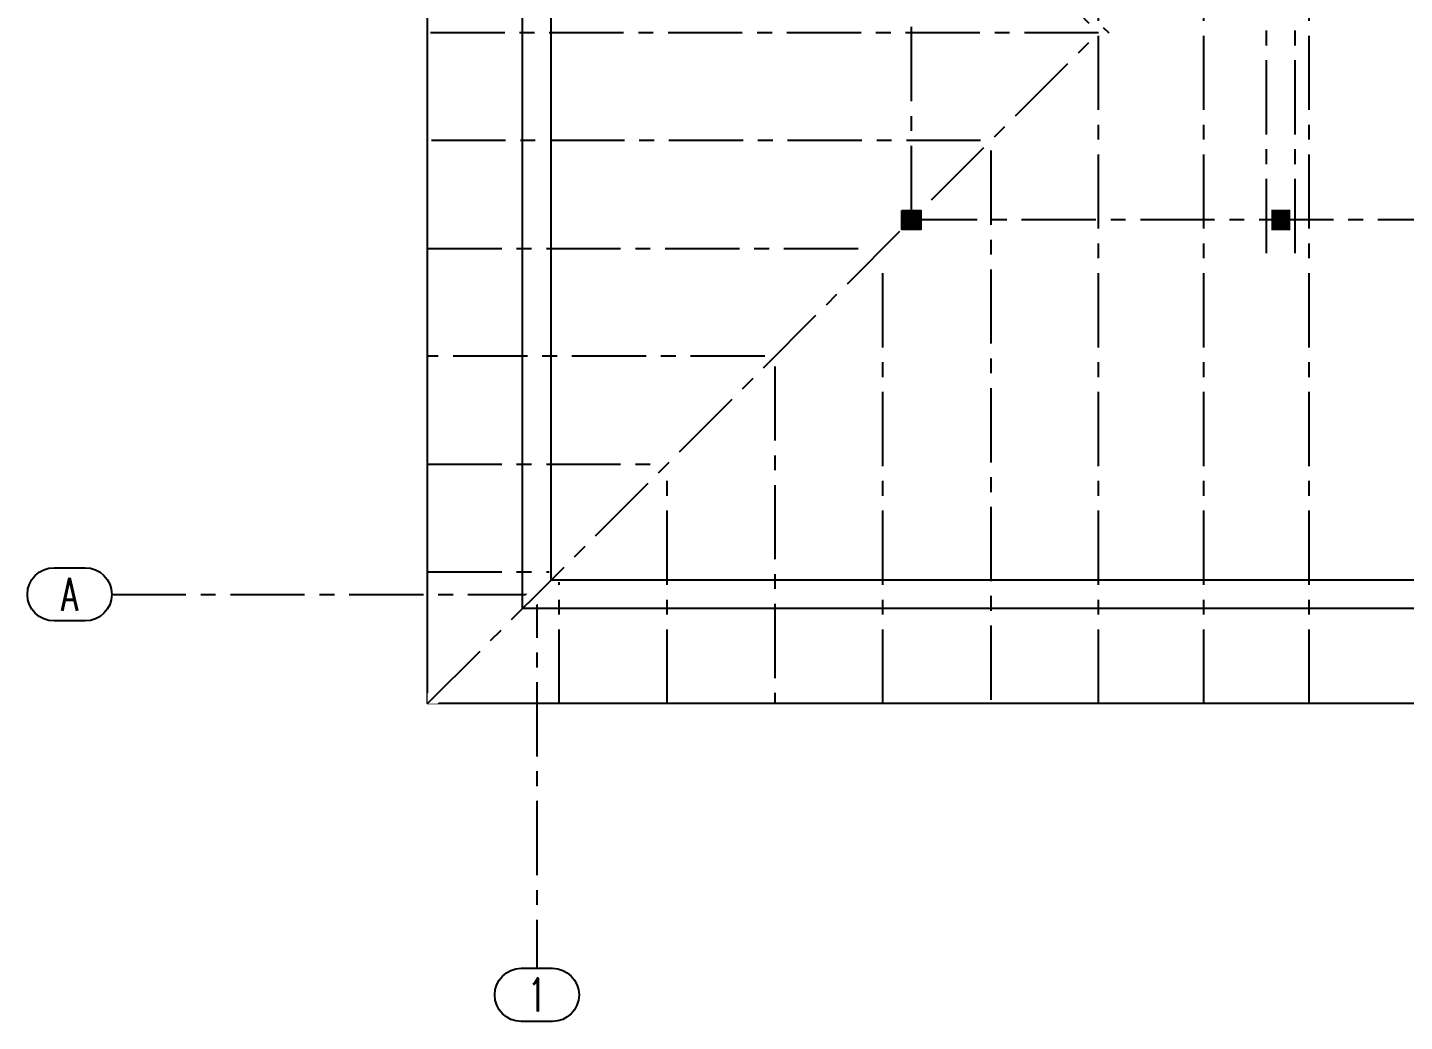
# Model space of a CAD drawing. Header units: millimetres. Extents: x -24587 to 37983, y -70862 to 338.
# Drawn here: x 17847 to 19006, y -62206 to -61368 of the extents above; entities that cross this region are included whole.
import ezdxf
from ezdxf.enums import TextEntityAlignment as Align

# ---------------------------------------------------------------- set-up
doc = ezdxf.new("R2010")
doc.units = ezdxf.units.MM
doc.header["$LTSCALE"] = 50
doc.set_wipeout_variables(frame=1)
doc.linetypes.add('CENTER', pattern=[2, 1.25, -0.25, 0.25, -0.25])
for name, color, linetype in [('K-CIENKIE', 8, 'Continuous'), ('K-DREWNO', 33, 'Continuous'), ('K-DREWNO_OSIE', 8, 'CENTER'), ('K-OSIE', 9, 'CENTER'), ('K-TEXT 2.4mm', 71, 'Continuous'), ('K-TEXT 2.8mm', 101, 'Continuous'), ('K-WYMIARY', 1, 'Continuous')]:
    doc.layers.add(name, color=color, linetype=linetype)
doc.styles.add('text 2.8mm', font='romans.shx', dxfattribs={"width": 0.65})

# ---------------------------------------------------------------- blocks, each defined once
blk = doc.blocks.new('A$C76aa7286-flat-9')
at = {"layer": 'K-DREWNO'}
h = blk.add_hatch(dxfattribs=at)
h.set_pattern_fill('ACET-2D-ANGLE', color=256, scale=0.1)
h.set_pattern_definition([(1e-29, (-18901.7598, 61530.52185), (4e-17, 0.6985), [0.508, -0.1905]), (90, (-18901.7598, 61530.52185), (-0.6985, 9e-17), [0.508, -0.1905])])
h.paths.add_polyline_path([(8, 8), (-8, 8), (-8, -8), (8, -8)])
blk.add_lwpolyline([(-8, 8), (8, 8), (8, -8), (-8, -8)], close=True, dxfattribs=at)
blk = doc.blocks.new('A$C76aa7286-flat-11')
at = {"layer": 'K-DREWNO'}
h = blk.add_hatch(dxfattribs=at)
h.set_pattern_fill('ACET-2D-ANGLE', color=256, scale=0.1)
h.set_pattern_definition([(1e-29, (-18590.6931, 61530.52185), (4e-17, 0.6985), [0.508, -0.1905]), (90, (-18590.6931, 61530.52185), (-0.6985, 9e-17), [0.508, -0.1905])])
h.paths.add_polyline_path([(8, 8), (-8, 8), (-8, -8), (8, -8)])
blk.add_lwpolyline([(-8, 8), (8, 8), (8, -8), (-8, -8)], close=True, dxfattribs=at)
blk = doc.blocks.new('A$Cf7a2d33d-flat-1')
at = {"layer": 'K-OSIE'}
for points in [[(0, 380), (0, -1260.9)], [(-358, -946), (2628.1, -946)]]:
    blk.add_lwpolyline(points, dxfattribs=at)
at = {"layer": 'K-TEXT 2.4mm'}
for points in [[(-406.5, -968.4, -1), (-406.5, -923.6), (-380.3, -923.6, -1), (-380.3, -968.4)], [(-13.1, -1305.7, -1), (-13.1, -1260.9), (13.1, -1260.9, -1), (13.1, -1305.7)]]:
    blk.add_lwpolyline(points, format="xyb", close=True, dxfattribs=at)
at = {"layer": 'K-TEXT 2.8mm', "style": 'text 2.8mm', "width": 0.65}
for s, p in [('A', (-393.4, -946)), ('1', (0, -1283.3))]:
    blk.add_text(s, height=28, dxfattribs=at).set_placement(p, align=Align.MIDDLE_CENTER)

msp = doc.modelspace()

# ---------------------------------------------------------------- wipeouts: each hides what was drawn before it
for points in [[(18840.931, -61937.855), (18832.931, -61937.855), (18832.931, -61372.855), (18840.931, -61372.855)], [(18929.503, -61937.855), (18921.503, -61937.855), (18921.503, -61372.855), (18929.503, -61372.855)], [(18744.36, -61937.855), (18752.36, -61937.855), (18752.36, -61377.34), (18744.36, -61385.34)], [(18653.526, -61937.855), (18661.526, -61937.855), (18661.526, -61468.174), (18653.526, -61476.174)], [(18570.693, -61559.007), (18562.693, -61567.007), (18562.693, -61937.855), (18570.693, -61937.855)], [(18479.86, -61937.855), (18471.86, -61937.855), (18471.86, -61657.84), (18479.86, -61649.84)], [(18389.026, -61740.674), (18389.026, -61937.855), (18381.026, -61937.855), (18381.026, -61748.674)], [(18290.193, -61937.855), (18298.193, -61937.855), (18298.193, -61831.507), (18290.193, -61839.507)]]:
    msp.add_wipeout(points).dxf.layer = 'K-DREWNO'

# ---------------------------------------------------------------- next in the draw order: wipeouts: each hides what was drawn before it
for points in [[(18840.931, -60807.855), (18832.931, -60807.855), (18832.931, -61372.855), (18840.931, -61372.855)], [(18929.503, -60807.855), (18921.503, -60807.855), (18921.503, -61372.855), (18929.503, -61372.855)], [(18744.36, -61937.855), (18752.36, -61937.855), (18752.36, -61377.34), (18744.36, -61385.34)], [(18183.36, -61467.689), (18183.36, -61459.689), (18653.041, -61459.689), (18645.041, -61467.689)], [(18562.208, -61550.522), (18554.208, -61558.522), (18183.36, -61558.522), (18183.36, -61550.522)], [(18183.36, -61641.355), (18183.36, -61649.355), (18463.375, -61649.355), (18471.375, -61641.355)], [(18380.541, -61732.189), (18183.36, -61732.189), (18183.36, -61740.189), (18372.541, -61740.189)], [(18183.36, -61831.022), (18183.36, -61823.022), (18289.708, -61823.022), (18281.708, -61831.022)]]:
    msp.add_wipeout(points).dxf.layer = 'K-DREWNO'

# ---------------------------------------------------------------- next in the draw order: wipeouts: each hides what was drawn before it
msp.add_wipeout([(18744.36, -61937.855), (18752.36, -61937.855), (18752.36, -61377.34), (18744.36, -61385.34)]).dxf.layer = 'K-DREWNO'

# ---------------------------------------------------------------- next in the draw order: wipeouts: each hides what was drawn before it
msp.add_wipeout([(18744.36, -61937.855), (18752.36, -61937.855), (18752.36, -61377.34), (18744.36, -61385.34)]).dxf.layer = 'K-DREWNO'

# ---------------------------------------------------------------- next in the draw order: wipeouts: each hides what was drawn before it
msp.add_wipeout([(18744.36, -61937.855), (18752.36, -61937.855), (18752.36, -61377.34), (18744.36, -61385.34)]).dxf.layer = 'K-DREWNO'

# ---------------------------------------------------------------- next in the draw order: wipeouts: each hides what was drawn before it
msp.add_wipeout([(18744.36, -61937.855), (18752.36, -61937.855), (18752.36, -61377.34), (18744.36, -61385.34)]).dxf.layer = 'K-DREWNO'

# ---------------------------------------------------------------- next in the draw order: wipeouts: each hides what was drawn before it
msp.add_wipeout([(18744.36, -61937.855), (18752.36, -61937.855), (18752.36, -61377.34), (18744.36, -61385.34)]).dxf.layer = 'K-DREWNO'

# ---------------------------------------------------------------- next in the draw order: wipeouts: each hides what was drawn before it
msp.add_wipeout([(18744.36, -61937.855), (18752.36, -61937.855), (18752.36, -61377.34), (18744.36, -61385.34)]).dxf.layer = 'K-DREWNO'

# ---------------------------------------------------------------- next in the draw order: wipeouts: each hides what was drawn before it
msp.add_wipeout([(18744.36, -61937.855), (18752.36, -61937.855), (18752.36, -61377.34), (18744.36, -61385.34)]).dxf.layer = 'K-DREWNO'

# ---------------------------------------------------------------- next in the draw order: wipeouts: each hides what was drawn before it
msp.add_wipeout([(18744.36, -61937.855), (18752.36, -61937.855), (18752.36, -61377.34), (18744.36, -61385.34)]).dxf.layer = 'K-DREWNO'

# ---------------------------------------------------------------- next in the draw order: wipeouts: each hides what was drawn before it
msp.add_wipeout([(18744.36, -61937.855), (18752.36, -61937.855), (18752.36, -61377.34), (18744.36, -61385.34)]).dxf.layer = 'K-DREWNO'

# ---------------------------------------------------------------- next in the draw order: wipeouts: each hides what was drawn before it
msp.add_wipeout([(18744.36, -61937.855), (18752.36, -61937.855), (18752.36, -61377.34), (18744.36, -61385.34)]).dxf.layer = 'K-DREWNO'

# ---------------------------------------------------------------- next in the draw order: wipeouts: each hides what was drawn before it
msp.add_wipeout([(18744.36, -61937.855), (18752.36, -61937.855), (18752.36, -61377.34), (18744.36, -61385.34)]).dxf.layer = 'K-DREWNO'

# ---------------------------------------------------------------- next in the draw order: wipeouts: each hides what was drawn before it
msp.add_wipeout([(18744.36, -61937.855), (18752.36, -61937.855), (18752.36, -61377.34), (18744.36, -61385.34)]).dxf.layer = 'K-DREWNO'

# ---------------------------------------------------------------- next in the draw order: wipeouts: each hides what was drawn before it
msp.add_wipeout([(18744.36, -61937.855), (18752.36, -61937.855), (18752.36, -61377.34), (18744.36, -61385.34)]).dxf.layer = 'K-DREWNO'

# ---------------------------------------------------------------- next in the draw order: wipeouts: each hides what was drawn before it
msp.add_wipeout([(18744.36, -61937.855), (18752.36, -61937.855), (18752.36, -61377.34), (18744.36, -61385.34)]).dxf.layer = 'K-DREWNO'

# ---------------------------------------------------------------- next in the draw order: wipeouts: each hides what was drawn before it
msp.add_wipeout([(18744.36, -61937.855), (18752.36, -61937.855), (18752.36, -61377.34), (18744.36, -61385.34)]).dxf.layer = 'K-DREWNO'

# ---------------------------------------------------------------- next in the draw order: wipeouts: each hides what was drawn before it
msp.add_wipeout([(18744.36, -61937.855), (18752.36, -61937.855), (18752.36, -61377.34), (18744.36, -61385.34)]).dxf.layer = 'K-DREWNO'

# ---------------------------------------------------------------- next in the draw order: wipeouts: each hides what was drawn before it
msp.add_wipeout([(18744.36, -61937.855), (18752.36, -61937.855), (18752.36, -61377.34), (18744.36, -61385.34)]).dxf.layer = 'K-DREWNO'

# ---------------------------------------------------------------- next in the draw order: wipeouts: each hides what was drawn before it
msp.add_wipeout([(18744.36, -61937.855), (18752.36, -61937.855), (18752.36, -61377.34), (18744.36, -61385.34)]).dxf.layer = 'K-DREWNO'

# ---------------------------------------------------------------- next in the draw order: wipeouts: each hides what was drawn before it
msp.add_wipeout([(18744.36, -61937.855), (18752.36, -61937.855), (18752.36, -61377.34), (18744.36, -61385.34)]).dxf.layer = 'K-DREWNO'

# ---------------------------------------------------------------- next in the draw order: wipeouts: each hides what was drawn before it
msp.add_wipeout([(18744.36, -61937.855), (18752.36, -61937.855), (18752.36, -61377.34), (18744.36, -61385.34)]).dxf.layer = 'K-DREWNO'

# ---------------------------------------------------------------- next in the draw order: wipeouts: each hides what was drawn before it
msp.add_wipeout([(18744.36, -61937.855), (18752.36, -61937.855), (18752.36, -61377.34), (18744.36, -61385.34)]).dxf.layer = 'K-DREWNO'

# ---------------------------------------------------------------- next in the draw order: wipeouts: each hides what was drawn before it
msp.add_wipeout([(18744.36, -61937.855), (18752.36, -61937.855), (18752.36, -61377.34), (18744.36, -61385.34)]).dxf.layer = 'K-DREWNO'

# ---------------------------------------------------------------- next in the draw order: wipeouts: each hides what was drawn before it
msp.add_wipeout([(18744.36, -61937.855), (18752.36, -61937.855), (18752.36, -61377.34), (18744.36, -61385.34)]).dxf.layer = 'K-DREWNO'

# ---------------------------------------------------------------- next in the draw order: wipeouts: each hides what was drawn before it
msp.add_wipeout([(18744.36, -61937.855), (18752.36, -61937.855), (18752.36, -61377.34), (18744.36, -61385.34)]).dxf.layer = 'K-DREWNO'

# ---------------------------------------------------------------- next in the draw order: wipeouts: each hides what was drawn before it
msp.add_wipeout([(18744.36, -61937.855), (18752.36, -61937.855), (18752.36, -61377.34), (18744.36, -61385.34)]).dxf.layer = 'K-DREWNO'

# ---------------------------------------------------------------- next in the draw order: wipeouts: each hides what was drawn before it
msp.add_wipeout([(18744.36, -61937.855), (18752.36, -61937.855), (18752.36, -61377.34), (18744.36, -61385.34)]).dxf.layer = 'K-DREWNO'

# ---------------------------------------------------------------- next in the draw order: wipeouts: each hides what was drawn before it
msp.add_wipeout([(18744.36, -61937.855), (18752.36, -61937.855), (18752.36, -61377.34), (18744.36, -61385.34)]).dxf.layer = 'K-DREWNO'

# ---------------------------------------------------------------- next in the draw order: wipeouts: each hides what was drawn before it
msp.add_wipeout([(18744.36, -61937.855), (18752.36, -61937.855), (18752.36, -61377.34), (18744.36, -61385.34)]).dxf.layer = 'K-DREWNO'

# ---------------------------------------------------------------- next in the draw order: wipeouts: each hides what was drawn before it
msp.add_wipeout([(18744.36, -61937.855), (18752.36, -61937.855), (18752.36, -61377.34), (18744.36, -61385.34)]).dxf.layer = 'K-DREWNO'

# ---------------------------------------------------------------- next in the draw order: wipeouts: each hides what was drawn before it
msp.add_wipeout([(18744.36, -61937.855), (18752.36, -61937.855), (18752.36, -61377.34), (18744.36, -61385.34)]).dxf.layer = 'K-DREWNO'

# ---------------------------------------------------------------- next in the draw order: wipeouts: each hides what was drawn before it
msp.add_wipeout([(18744.36, -61937.855), (18752.36, -61937.855), (18752.36, -61377.34), (18744.36, -61385.34)]).dxf.layer = 'K-DREWNO'

# ---------------------------------------------------------------- next in the draw order: wipeouts: each hides what was drawn before it
msp.add_wipeout([(18744.36, -61937.855), (18752.36, -61937.855), (18752.36, -61377.34), (18744.36, -61385.34)]).dxf.layer = 'K-DREWNO'

# ---------------------------------------------------------------- next in the draw order: wipeouts: each hides what was drawn before it
msp.add_wipeout([(18744.36, -61937.855), (18752.36, -61937.855), (18752.36, -61377.34), (18744.36, -61385.34)]).dxf.layer = 'K-DREWNO'

# ---------------------------------------------------------------- next in the draw order: wipeouts: each hides what was drawn before it
msp.add_wipeout([(18744.36, -61937.855), (18752.36, -61937.855), (18752.36, -61377.34), (18744.36, -61385.34)]).dxf.layer = 'K-DREWNO'

# ---------------------------------------------------------------- next in the draw order: wipeouts: each hides what was drawn before it
msp.add_wipeout([(18744.36, -61937.855), (18752.36, -61937.855), (18752.36, -61377.34), (18744.36, -61385.34)]).dxf.layer = 'K-DREWNO'

# ---------------------------------------------------------------- next in the draw order: wipeouts: each hides what was drawn before it
msp.add_wipeout([(18744.36, -61937.855), (18752.36, -61937.855), (18752.36, -61377.34), (18744.36, -61385.34)]).dxf.layer = 'K-DREWNO'

# ---------------------------------------------------------------- next in the draw order: wipeouts: each hides what was drawn before it
msp.add_wipeout([(18744.36, -61937.855), (18752.36, -61937.855), (18752.36, -61377.34), (18744.36, -61385.34)]).dxf.layer = 'K-DREWNO'

# ---------------------------------------------------------------- next in the draw order: wipeouts: each hides what was drawn before it
msp.add_wipeout([(18744.36, -61937.855), (18752.36, -61937.855), (18752.36, -61377.34), (18744.36, -61385.34)]).dxf.layer = 'K-DREWNO'

# ---------------------------------------------------------------- next in the draw order: wipeouts: each hides what was drawn before it
msp.add_wipeout([(18744.36, -61937.855), (18752.36, -61937.855), (18752.36, -61377.34), (18744.36, -61385.34)]).dxf.layer = 'K-DREWNO'

# ---------------------------------------------------------------- next in the draw order: wipeouts: each hides what was drawn before it
msp.add_wipeout([(18744.36, -61937.855), (18752.36, -61937.855), (18752.36, -61377.34), (18744.36, -61385.34)]).dxf.layer = 'K-DREWNO'

# ---------------------------------------------------------------- next in the draw order: wipeouts: each hides what was drawn before it
msp.add_wipeout([(18744.36, -61937.855), (18752.36, -61937.855), (18752.36, -61377.34), (18744.36, -61385.34)]).dxf.layer = 'K-DREWNO'

# ---------------------------------------------------------------- next in the draw order: wipeouts: each hides what was drawn before it
msp.add_wipeout([(18744.36, -61937.855), (18752.36, -61937.855), (18752.36, -61377.34), (18744.36, -61385.34)]).dxf.layer = 'K-DREWNO'

# ---------------------------------------------------------------- next in the draw order: wipeouts: each hides what was drawn before it
msp.add_wipeout([(18744.36, -61937.855), (18752.36, -61937.855), (18752.36, -61377.34), (18744.36, -61385.34)]).dxf.layer = 'K-DREWNO'

# ---------------------------------------------------------------- next in the draw order: wipeouts: each hides what was drawn before it
msp.add_wipeout([(18744.36, -61937.855), (18752.36, -61937.855), (18752.36, -61377.34), (18744.36, -61385.34)]).dxf.layer = 'K-DREWNO'

# ---------------------------------------------------------------- next in the draw order: wipeouts: each hides what was drawn before it
msp.add_wipeout([(18744.36, -61937.855), (18752.36, -61937.855), (18752.36, -61377.34), (18744.36, -61385.34)]).dxf.layer = 'K-DREWNO'

# ---------------------------------------------------------------- next in the draw order: wipeouts: each hides what was drawn before it
msp.add_wipeout([(18744.36, -61937.855), (18752.36, -61937.855), (18752.36, -61377.34), (18744.36, -61385.34)]).dxf.layer = 'K-DREWNO'

# ---------------------------------------------------------------- next in the draw order: wipeouts: each hides what was drawn before it
msp.add_wipeout([(18744.36, -61937.855), (18752.36, -61937.855), (18752.36, -61377.34), (18744.36, -61385.34)]).dxf.layer = 'K-DREWNO'

# ---------------------------------------------------------------- next in the draw order: wipeouts: each hides what was drawn before it
msp.add_wipeout([(18744.36, -61937.855), (18752.36, -61937.855), (18752.36, -61377.34), (18744.36, -61385.34)]).dxf.layer = 'K-DREWNO'

# ---------------------------------------------------------------- next in the draw order: wipeouts: each hides what was drawn before it
msp.add_wipeout([(18744.36, -61937.855), (18752.36, -61937.855), (18752.36, -61377.34), (18744.36, -61385.34)]).dxf.layer = 'K-DREWNO'

# ---------------------------------------------------------------- next in the draw order: wipeouts: each hides what was drawn before it
msp.add_wipeout([(18744.36, -61937.855), (18752.36, -61937.855), (18752.36, -61377.34), (18744.36, -61385.34)]).dxf.layer = 'K-DREWNO'

# ---------------------------------------------------------------- next in the draw order: wipeouts: each hides what was drawn before it
msp.add_wipeout([(18744.36, -61937.855), (18752.36, -61937.855), (18752.36, -61377.34), (18744.36, -61385.34)]).dxf.layer = 'K-DREWNO'

# ---------------------------------------------------------------- next in the draw order: wipeouts: each hides what was drawn before it
msp.add_wipeout([(18744.36, -61937.855), (18752.36, -61937.855), (18752.36, -61377.34), (18744.36, -61385.34)]).dxf.layer = 'K-DREWNO'

# ---------------------------------------------------------------- next in the draw order: wipeouts: each hides what was drawn before it
msp.add_wipeout([(18744.36, -61937.855), (18752.36, -61937.855), (18752.36, -61377.34), (18744.36, -61385.34)]).dxf.layer = 'K-DREWNO'

# ---------------------------------------------------------------- next in the draw order: wipeouts: each hides what was drawn before it
msp.add_wipeout([(18744.36, -61937.855), (18752.36, -61937.855), (18752.36, -61377.34), (18744.36, -61385.34)]).dxf.layer = 'K-DREWNO'

# ---------------------------------------------------------------- next in the draw order: wipeouts: each hides what was drawn before it
msp.add_wipeout([(18744.36, -61937.855), (18752.36, -61937.855), (18752.36, -61377.34), (18744.36, -61385.34)]).dxf.layer = 'K-DREWNO'

# ---------------------------------------------------------------- next in the draw order: wipeouts: each hides what was drawn before it
msp.add_wipeout([(18744.36, -61937.855), (18752.36, -61937.855), (18752.36, -61377.34), (18744.36, -61385.34)]).dxf.layer = 'K-DREWNO'

# ---------------------------------------------------------------- next in the draw order: wipeouts: each hides what was drawn before it
msp.add_wipeout([(18744.36, -61937.855), (18752.36, -61937.855), (18752.36, -61377.34), (18744.36, -61385.34)]).dxf.layer = 'K-DREWNO'

# ---------------------------------------------------------------- next in the draw order: wipeouts: each hides what was drawn before it
msp.add_wipeout([(18744.36, -61937.855), (18752.36, -61937.855), (18752.36, -61377.34), (18744.36, -61385.34)]).dxf.layer = 'K-DREWNO'

# ---------------------------------------------------------------- next in the draw order: wipeouts: each hides what was drawn before it
msp.add_wipeout([(18744.36, -61937.855), (18752.36, -61937.855), (18752.36, -61377.34), (18744.36, -61385.34)]).dxf.layer = 'K-DREWNO'

# ---------------------------------------------------------------- next in the draw order: wipeouts: each hides what was drawn before it
msp.add_wipeout([(18744.36, -61937.855), (18752.36, -61937.855), (18752.36, -61377.34), (18744.36, -61385.34)]).dxf.layer = 'K-DREWNO'

# ---------------------------------------------------------------- next in the draw order: wipeouts: each hides what was drawn before it
msp.add_wipeout([(18744.36, -61937.855), (18752.36, -61937.855), (18752.36, -61377.34), (18744.36, -61385.34)]).dxf.layer = 'K-DREWNO'

# ---------------------------------------------------------------- next in the draw order: wipeouts: each hides what was drawn before it
msp.add_wipeout([(18744.36, -61937.855), (18752.36, -61937.855), (18752.36, -61377.34), (18744.36, -61385.34)]).dxf.layer = 'K-DREWNO'

# ---------------------------------------------------------------- next in the draw order: wipeouts: each hides what was drawn before it
msp.add_wipeout([(18744.36, -61937.855), (18752.36, -61937.855), (18752.36, -61377.34), (18744.36, -61385.34)]).dxf.layer = 'K-DREWNO'

# ---------------------------------------------------------------- next in the draw order: wipeouts: each hides what was drawn before it
msp.add_wipeout([(18744.36, -61937.855), (18752.36, -61937.855), (18752.36, -61377.34), (18744.36, -61385.34)]).dxf.layer = 'K-DREWNO'

# ---------------------------------------------------------------- next in the draw order: wipeouts: each hides what was drawn before it
msp.add_wipeout([(18744.36, -61937.855), (18752.36, -61937.855), (18752.36, -61377.34), (18744.36, -61385.34)]).dxf.layer = 'K-DREWNO'

# ---------------------------------------------------------------- next in the draw order: wipeouts: each hides what was drawn before it
msp.add_wipeout([(18744.36, -61937.855), (18752.36, -61937.855), (18752.36, -61377.34), (18744.36, -61385.34)]).dxf.layer = 'K-DREWNO'

# ---------------------------------------------------------------- next in the draw order: wipeouts: each hides what was drawn before it
msp.add_wipeout([(18744.36, -61937.855), (18752.36, -61937.855), (18752.36, -61377.34), (18744.36, -61385.34)]).dxf.layer = 'K-DREWNO'

# ---------------------------------------------------------------- next in the draw order: wipeouts: each hides what was drawn before it
msp.add_wipeout([(18744.36, -61937.855), (18752.36, -61937.855), (18752.36, -61377.34), (18744.36, -61385.34)]).dxf.layer = 'K-DREWNO'

# ---------------------------------------------------------------- next in the draw order: wipeouts: each hides what was drawn before it
msp.add_wipeout([(18744.36, -61937.855), (18752.36, -61937.855), (18752.36, -61377.34), (18744.36, -61385.34)]).dxf.layer = 'K-DREWNO'

# ---------------------------------------------------------------- next in the draw order: wipeouts: each hides what was drawn before it
msp.add_wipeout([(18744.36, -61937.855), (18752.36, -61937.855), (18752.36, -61377.34), (18744.36, -61385.34)]).dxf.layer = 'K-DREWNO'

# ---------------------------------------------------------------- next in the draw order: wipeouts: each hides what was drawn before it
msp.add_wipeout([(18744.36, -61937.855), (18752.36, -61937.855), (18752.36, -61377.34), (18744.36, -61385.34)]).dxf.layer = 'K-DREWNO'

# ---------------------------------------------------------------- next in the draw order: wipeouts: each hides what was drawn before it
msp.add_wipeout([(18744.36, -61937.855), (18752.36, -61937.855), (18752.36, -61377.34), (18744.36, -61385.34)]).dxf.layer = 'K-DREWNO'

# ---------------------------------------------------------------- next in the draw order: wipeouts: each hides what was drawn before it
msp.add_wipeout([(18744.36, -61937.855), (18752.36, -61937.855), (18752.36, -61377.34), (18744.36, -61385.34)]).dxf.layer = 'K-DREWNO'

# ---------------------------------------------------------------- next in the draw order: wipeouts: each hides what was drawn before it
msp.add_wipeout([(18744.36, -61937.855), (18752.36, -61937.855), (18752.36, -61377.34), (18744.36, -61385.34)]).dxf.layer = 'K-DREWNO'

# ---------------------------------------------------------------- next in the draw order: wipeouts: each hides what was drawn before it
msp.add_wipeout([(18744.36, -61937.855), (18752.36, -61937.855), (18752.36, -61377.34), (18744.36, -61385.34)]).dxf.layer = 'K-DREWNO'

# ---------------------------------------------------------------- next in the draw order: wipeouts: each hides what was drawn before it
msp.add_wipeout([(18744.36, -61937.855), (18752.36, -61937.855), (18752.36, -61377.34), (18744.36, -61385.34)]).dxf.layer = 'K-DREWNO'

# ---------------------------------------------------------------- next in the draw order: wipeouts: each hides what was drawn before it
msp.add_wipeout([(18744.36, -61937.855), (18752.36, -61937.855), (18752.36, -61377.34), (18744.36, -61385.34)]).dxf.layer = 'K-DREWNO'

# ---------------------------------------------------------------- next in the draw order: wipeouts: each hides what was drawn before it
msp.add_wipeout([(18744.36, -61937.855), (18752.36, -61937.855), (18752.36, -61377.34), (18744.36, -61385.34)]).dxf.layer = 'K-DREWNO'

# ---------------------------------------------------------------- next in the draw order: wipeouts: each hides what was drawn before it
msp.add_wipeout([(18744.36, -61937.855), (18752.36, -61937.855), (18752.36, -61377.34), (18744.36, -61385.34)]).dxf.layer = 'K-DREWNO'

# ---------------------------------------------------------------- next in the draw order: wipeouts: each hides what was drawn before it
msp.add_wipeout([(18744.36, -61937.855), (18752.36, -61937.855), (18752.36, -61377.34), (18744.36, -61385.34)]).dxf.layer = 'K-DREWNO'

# ---------------------------------------------------------------- next in the draw order: wipeouts: each hides what was drawn before it
msp.add_wipeout([(18744.36, -61937.855), (18752.36, -61937.855), (18752.36, -61377.34), (18744.36, -61385.34)]).dxf.layer = 'K-DREWNO'

# ---------------------------------------------------------------- next in the draw order: wipeouts: each hides what was drawn before it
msp.add_wipeout([(18744.36, -61937.855), (18752.36, -61937.855), (18752.36, -61377.34), (18744.36, -61385.34)]).dxf.layer = 'K-DREWNO'

# ---------------------------------------------------------------- next in the draw order: wipeouts: each hides what was drawn before it
msp.add_wipeout([(18744.36, -61937.855), (18752.36, -61937.855), (18752.36, -61377.34), (18744.36, -61385.34)]).dxf.layer = 'K-DREWNO'

# ---------------------------------------------------------------- next in the draw order: wipeouts: each hides what was drawn before it
msp.add_wipeout([(18744.36, -61937.855), (18752.36, -61937.855), (18752.36, -61377.34), (18744.36, -61385.34)]).dxf.layer = 'K-DREWNO'

# ---------------------------------------------------------------- next in the draw order: wipeouts: each hides what was drawn before it
msp.add_wipeout([(18744.36, -61937.855), (18752.36, -61937.855), (18752.36, -61377.34), (18744.36, -61385.34)]).dxf.layer = 'K-DREWNO'

# ---------------------------------------------------------------- next in the draw order: wipeouts: each hides what was drawn before it
msp.add_wipeout([(18744.36, -61937.855), (18752.36, -61937.855), (18752.36, -61377.34), (18744.36, -61385.34)]).dxf.layer = 'K-DREWNO'

# ---------------------------------------------------------------- next in the draw order: wipeouts: each hides what was drawn before it
msp.add_wipeout([(18744.36, -61937.855), (18752.36, -61937.855), (18752.36, -61377.34), (18744.36, -61385.34)]).dxf.layer = 'K-DREWNO'

# ---------------------------------------------------------------- next in the draw order: wipeouts: each hides what was drawn before it
msp.add_wipeout([(18744.36, -61937.855), (18752.36, -61937.855), (18752.36, -61377.34), (18744.36, -61385.34)]).dxf.layer = 'K-DREWNO'

# ---------------------------------------------------------------- next in the draw order: wipeouts: each hides what was drawn before it
msp.add_wipeout([(18735.875, -61368.855), (18739.875, -61372.855), (18735.875, -61376.855), (18183.36, -61376.855), (18183.36, -61368.855)]).dxf.layer = 'K-DREWNO'

# ---------------------------------------------------------------- next in the draw order: linework, layer by layer
at = {"layer": 'K-DREWNO'}
msp.add_lwpolyline([(18183.36, -60807.855), (20553.36, -60807.855), (20553.36, -61937.855), (18183.36, -61937.855)], close=True, dxfattribs=at)

# ---------------------------------------------------------------- next in the draw order: wipeouts: each hides what was drawn before it
msp.add_wipeout([(18598.693, -61538.522), (20138.026, -61538.522), (20138.026, -61522.522), (18598.693, -61522.522)]).dxf.layer = 'K-DREWNO'

# ---------------------------------------------------------------- next in the draw order: block references
msp.add_blockref('A$C76aa7286-flat-9', (18901.76, -61530.522), dxfattribs=at)

# ---------------------------------------------------------------- next in the draw order: wipeouts: each hides what was drawn before it
msp.add_wipeout([(18582.693, -61207.189), (18582.693, -61538.522), (18598.693, -61538.522), (18598.693, -61207.189)]).dxf.layer = 'K-DREWNO'

# ---------------------------------------------------------------- next in the draw order: block references
at = {"layer": 'K-WYMIARY'}
msp.add_blockref('A$Cf7a2d33d-flat-1', (18275.36, -60899.855), dxfattribs=at)

# ---------------------------------------------------------------- next in the draw order: wipeouts: each hides what was drawn before it
for points in [[(18893.76, -61187.189), (18885.76, -61187.189), (18885.76, -61558.522), (18893.76, -61558.522)], [(18909.76, -61187.189), (18917.76, -61187.189), (18917.76, -61558.522), (18909.76, -61558.522)], [(18183.36, -61937.855), (18191.845, -61937.855), (18756.845, -61372.855), (18739.875, -61372.855), (18183.36, -61929.37)]]:
    msp.add_wipeout(points).dxf.layer = 'K-DREWNO'

# ---------------------------------------------------------------- next in the draw order: block references
at = {"layer": 'K-DREWNO'}
msp.add_blockref('A$C76aa7286-flat-11', (18590.693, -61530.522), dxfattribs=at)

# ---------------------------------------------------------------- next in the draw order: wipeouts: each hides what was drawn before it
for points in [[(18183.36, -60807.855), (18191.845, -60807.855), (18756.845, -61372.855), (18739.875, -61372.855), (18183.36, -60816.34)], [(18801.836, -61534.522), (18801.836, -61526.522), (18893.76, -61526.522), (18893.76, -61534.522)], [(19001.684, -61534.522), (19001.684, -61526.522), (18909.76, -61526.522), (18909.76, -61534.522)]]:
    msp.add_wipeout(points).dxf.layer = 'K-DREWNO'

# ---------------------------------------------------------------- next in the draw order: linework, layer by layer
at = {"layer": 'K-DREWNO_OSIE'}
for points in [[(18889.76, -61558.522), (18889.76, -61187.189)], [(18913.76, -61558.522), (18913.76, -61187.189)], [(18752.602, -61368.613), (18756.845, -61372.855), (18752.602, -61368.613)]]:
    msp.add_lwpolyline(points, dxfattribs=at)
msp.add_lwpolyline([(18590.693, -61215.189), (20146.026, -61215.189), (20146.026, -61530.522), (18590.693, -61530.522)], close=True, dxfattribs=at)

# ---------------------------------------------------------------- next in the draw order: wipeouts: each hides what was drawn before it
msp.add_wipeout([(18267.36, -60891.855), (18267.36, -61853.855), (18283.36, -61853.855), (18283.36, -60891.855)]).dxf.layer = 'K-DREWNO'

# ---------------------------------------------------------------- next in the draw order: linework, layer by layer
for points in [[(18183.36, -60807.855), (18748.36, -61372.855)], [(18748.36, -61372.855), (18183.36, -61372.855)], [(18649.041, -61463.689), (18183.36, -61463.689)], [(18183.36, -61554.522), (18558.208, -61554.522)], [(18467.375, -61645.355), (18183.36, -61645.355)], [(18183.36, -61736.189), (18376.541, -61736.189)], [(18183.36, -61827.022), (18285.708, -61827.022)]]:
    msp.add_lwpolyline(points, dxfattribs=at)

# ---------------------------------------------------------------- next in the draw order: wipeouts: each hides what was drawn before it
msp.add_wipeout([(18283.36, -61853.855), (20453.36, -61853.855), (20453.36, -61837.855), (18283.36, -61837.855)]).dxf.layer = 'K-DREWNO'

# ---------------------------------------------------------------- next in the draw order: linework, layer by layer
at = {"layer": 'K-CIENKIE'}
for points in [[(18263.36, -60887.855), (20473.36, -60887.855), (20473.36, -61857.855), (18263.36, -61857.855)], [(18287.36, -60911.855), (20449.36, -60911.855), (20449.36, -61833.855), (18287.36, -61833.855)]]:
    msp.add_lwpolyline(points, close=True, dxfattribs=at)
at = {"layer": 'K-DREWNO_OSIE'}
for points in [[(18748.36, -61937.855), (18748.36, -60807.855)], [(18836.931, -61937.855), (18836.931, -60807.855)], [(18925.503, -61937.855), (18925.503, -60807.855)], [(18183.36, -61937.855), (18748.36, -61372.855)], [(18657.526, -61472.174), (18657.526, -61937.855)], [(18566.693, -61937.855), (18566.693, -61563.007)], [(18475.86, -61653.84), (18475.86, -61937.855)], [(18385.026, -61937.855), (18385.026, -61744.674)], [(18294.193, -61937.855), (18294.193, -61835.507)]]:
    msp.add_lwpolyline(points, dxfattribs=at)

doc.saveas('drawing.dxf')
